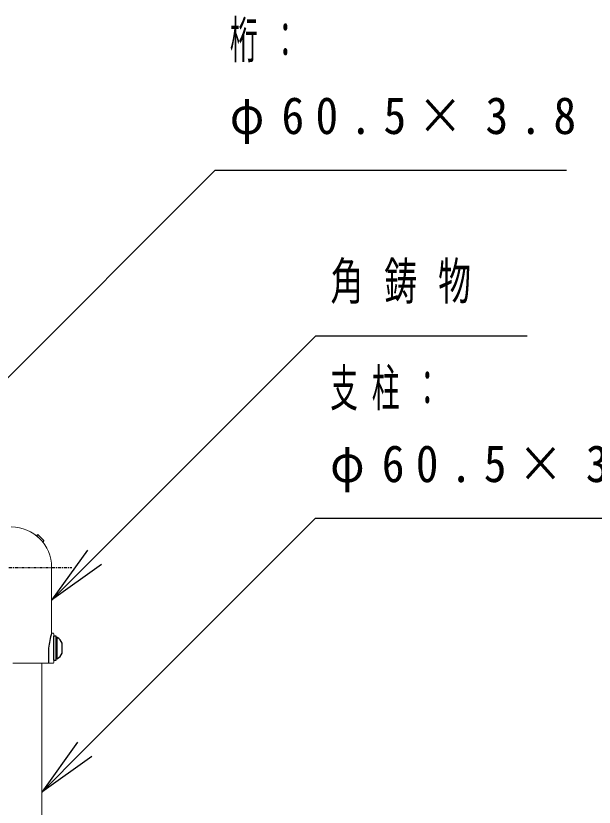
# Model space of a CAD drawing. Units: millimetres at full size; details may follow other scales. Extents: x -7816 to 0, y -1379 to 5340.
# Drawn here: x -2363 to -1791, y 2033 to 2816 of the extents above; entities that cross this region are included whole.
import ezdxf

# ---------------------------------------------------------------- set-up
doc = ezdxf.new("R2010")
doc.units = ezdxf.units.MM
doc.linetypes.add('USER2', pattern=[6, 3, -1, 1, -1])
doc.layers.add('線', color=2, linetype='Continuous', lineweight=25)
doc.layers.add('補助', color=2, linetype='Continuous', lineweight=13)
doc.styles.add('ＭＳ ゴシック', font='')
doc.styles.get('ＭＳ ゴシック').set_extended_font_data('MS Gothic')

msp = doc.modelspace()

# ---------------------------------------------------------------- linework, layer by layer
at = {"layer": '線'}
for p, q in [((-2343.182, 2301.379), (-2342.996, 2301.565)), ((-2342.996, 2301.565), (-2341.744, 2302.434)), ((-2336.632, 2295.201), (-2342.996, 2301.565)), ((-2335.727, 2296.417), (-2341.744, 2302.434)), ((-2335.727, 2296.417), (-2336.632, 2295.201)), ((-2336.818, 2295.015), (-2336.632, 2295.201)), ((-2323.5, 2202), (-2326, 2202)), ((-2326, 2178), (-2326, 2202)), ((-2323.5, 2178), (-2323.5, 2202)), ((-2322.5, 2200.5), (-2323.5, 2200.5)), ((-2323.5, 2179.5), (-2323.5, 2200.5)), ((-2322.5, 2179.5), (-2322.5, 2200.5)), ((-2317.7, 2185), (-2317.7, 2195)), ((-2330.979, 2190), (-2330.979, 2175)), ((-2326, 2178), (-2323.5, 2178)), ((-2322.5, 2179.5), (-2323.5, 2179.5))]:
    msp.add_line(p, q, dxfattribs=at)
at = {"layer": '線', "color": 20, "linetype": 'USER2'}
msp.add_line((-3228, 2270), (-2308, 2270), dxfattribs=at)
at = {"layer": '線', "color": 7, "lineweight": 13}
for p, q in [((-2328, 2270), (-2328, 2205)), ((-2327, 2205), (-2328, 2205)), ((-2326, 2204), (-2326, 2176)), ((-2327, 2175), (-2366.5, 2175)), ((-2337.75, 1670), (-2337.75, 2175))]:
    msp.add_line(p, q, dxfattribs=at)
for centre, radius, start, end in [((-2368, 2270), 40, 0, 90), ((-2327, 2204), 1, 0, 90), ((-2327, 2176), 1, 270, 0)]:
    msp.add_arc(centre, radius, start, end, dxfattribs=at)
at = {"layer": '線'}
for centre, radius, start, end in [((-2266.996, 2185.088), 64.171, 161.92261, 175.60962), ((-2328.98, 2190), 12.339, 23.90552, 58.31866), ((-2328.98, 2190), 12.339, 301.68134, 336.09448)]:
    msp.add_arc(centre, radius, start, end, dxfattribs=at)
at = {"layer": '補助', "lineweight": 25}
for p, q in [((-2486.574, 2342.577), (-2166.035, 2663.117)), ((-2166.035, 2663.117), (-2146.035, 2663.117)), ((-2146.035, 2663.117), (-1818.125, 2663.117)), ((-2285.574, 2279.926), (-2066.359, 2499.141)), ((-2066.359, 2499.141), (-2046.359, 2499.141)), ((-2046.359, 2499.141), (-1857.2, 2499.141)), ((-2295.324, 2089.926), (-2066.716, 2318.534)), ((-2066.716, 2318.534), (-2046.716, 2318.534)), ((-2046.716, 2318.534), (-1718.807, 2318.534)), ((-2292.645, 2286.997), (-2328, 2237.5)), ((-2328, 2237.5), (-2285.574, 2279.926)), ((-2278.503, 2272.855), (-2328, 2237.5)), ((-2302.395, 2096.997), (-2337.75, 2047.5)), ((-2337.75, 2047.5), (-2295.324, 2089.926)), ((-2288.253, 2082.855), (-2337.75, 2047.5))]:
    msp.add_line(p, q, dxfattribs=at)

# ---------------------------------------------------------------- texts
at = {"layer": '補助', "char_height": 36.66, "attachment_point": 1, "style": 'ＭＳ ゴシック'}
for s, insert in [('\\T1.5;\\W0.55;桁：', (-2151.535, 2810.617)), ('\\T1.5;\\W0.9;φ60.5×3.8', (-2151.535, 2735.617)), ('\\T1.64;\\W0.65;角鋳物', (-2051.859, 2571.641)), ('\\T1.5;\\W0.55;支柱：', (-2052.216, 2466.034)), ('\\T1.5;\\W0.9;φ60.5×3.8', (-2052.216, 2391.034))]:
    msp.add_mtext(s, dxfattribs=dict(at, insert=insert))

doc.saveas('drawing.dxf')
